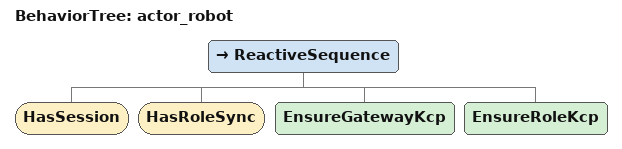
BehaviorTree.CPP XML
<root BTCPP_format="4" main_tree_to_execute="actor_robot">
    <BehaviorTree ID="actor_robot">
        <ReactiveSequence>
            <HasSession/>
            <HasRoleSync/>
            <EnsureGatewayKcp/>
            <EnsureRoleKcp/>
        </ReactiveSequence>
    </BehaviorTree>
</root>
